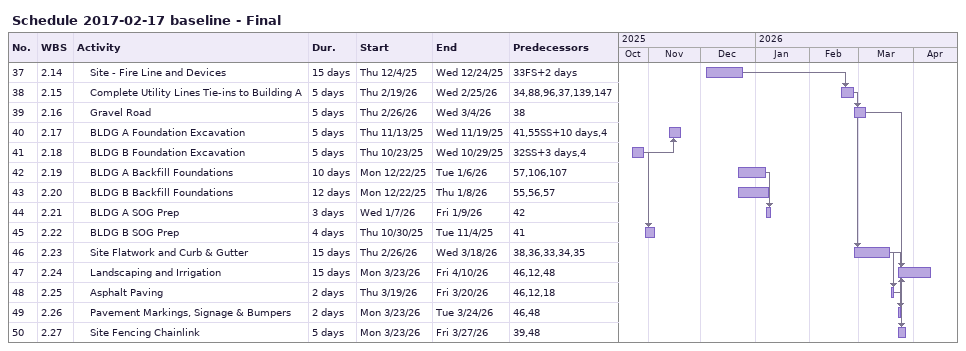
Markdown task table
Schedule 2017-02-17 baseline - Final

| ID | WBS | Task | Duration | Start | Finish | Predecessors |
|---|---|---|---|---|---|---|
| 37 | 2.14 | Site - Fire Line and Devices | 15d | 2025-12-04 | 2025-12-24 | 33FS+2d |
| 38 | 2.15 | Complete Utility Lines Tie-ins to Building A | 5d | 2026-02-19 | 2026-02-25 | 34, 88, 96, 37, 139, 147 |
| 39 | 2.16 | Gravel Road | 5d | 2026-02-26 | 2026-03-04 | 38 |
| 40 | 2.17 | BLDG A Foundation Excavation | 5d | 2025-11-13 | 2025-11-19 | 41, 55SS+10d, 4 |
| 41 | 2.18 | BLDG B Foundation Excavation | 5d | 2025-10-23 | 2025-10-29 | 32SS+3d, 4 |
| 42 | 2.19 | BLDG A Backfill Foundations | 10d | 2025-12-22 | 2026-01-06 | 57, 106, 107 |
| 43 | 2.20 | BLDG B Backfill Foundations | 12d | 2025-12-22 | 2026-01-08 | 55, 56, 57 |
| 44 | 2.21 | BLDG A SOG Prep | 3d | 2026-01-07 | 2026-01-09 | 42 |
| 45 | 2.22 | BLDG B SOG Prep | 4d | 2025-10-30 | 2025-11-04 | 41 |
| 46 | 2.23 | Site Flatwork and Curb & Gutter | 15d | 2026-02-26 | 2026-03-18 | 38, 36, 33, 34, 35 |
| 47 | 2.24 | Landscaping and Irrigation | 15d | 2026-03-23 | 2026-04-10 | 46, 12, 48 |
| 48 | 2.25 | Asphalt Paving | 2d | 2026-03-19 | 2026-03-20 | 46, 12, 18 |
| 49 | 2.26 | Pavement Markings, Signage & Bumpers | 2d | 2026-03-23 | 2026-03-24 | 46, 48 |
| 50 | 2.27 | Site Fencing Chainlink | 5d | 2026-03-23 | 2026-03-27 | 39, 48 |
